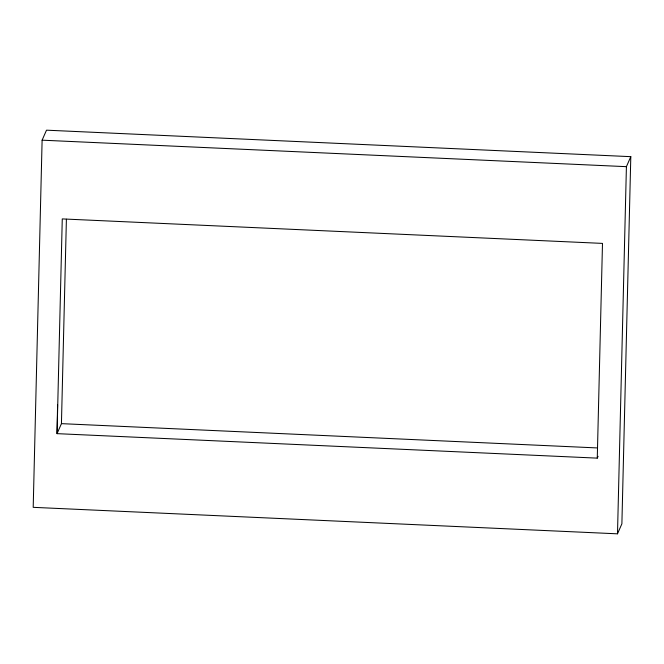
<?xml version="1.0" encoding="UTF-8"?>
<svg xmlns="http://www.w3.org/2000/svg" width="664" height="664" viewBox="0 0 664 664"><rect width="100%" height="100%" fill="white"/><g stroke="black" fill="none" stroke-linecap="round" stroke-linejoin="round"><path stroke-width="1" d="M57.585 404.725L57.046 433.65L597.268 458.135L598.073 456.317M42.114 140.179L33.2 507.337L617.495 533.823L621.886 523.821L630.8 156.662L46.505 130.177L42.114 140.179L626.409 166.664L630.8 156.662M597.268 458.135L602.489 243.397L62.267 218.912L57.046 433.65L61.437 423.649L66.4 219.228M617.495 533.823L626.409 166.664M61.437 423.649L597.525 447.943"/></g></svg>
